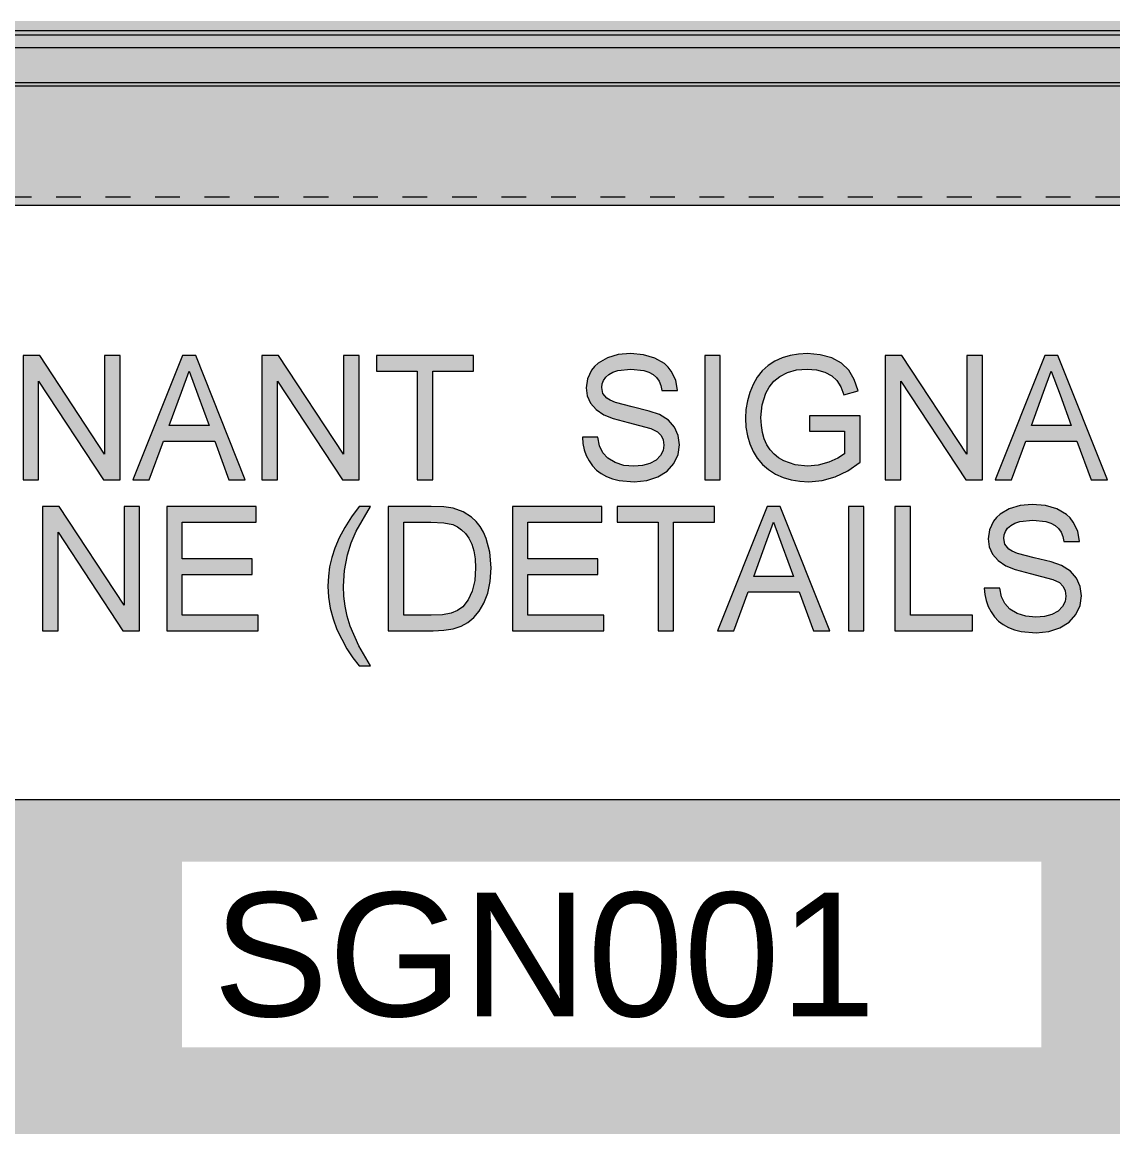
# Model space of a CAD drawing. Header units: metres. Extents: x -2362 to -2010, y -1 to 30.
# Drawn here: x -2111.909 to -2107.5, y 11.483 to 15.946 of the extents above; entities that cross this region are included whole.
import ezdxf

# ---------------------------------------------------------------- set-up
doc = ezdxf.new("R2010")
doc.units = ezdxf.units.M
doc.linetypes.add('AEC_Center', pattern=[0.024, 0.012, -0.004, 0.004, -0.004])
for name, color, linetype, lineweight in [('A-FLOR-LEVL', 51, 'Continuous', 5), ('A-GENM', 13, 'Continuous', 5), ('A-GENM-IDEN', 13, 'Continuous', 5), ('A-ROOF', 132, 'Continuous', 5), ('A-ROOF-OTLN', 132, 'Continuous', 5), ('A-WALL', 113, 'Continuous', 5)]:
    doc.layers.add(name, color=color, linetype=linetype, lineweight=lineweight)
doc.styles.add('Arial', font='arial.ttf', dxfattribs={"height": 0.5})

# ---------------------------------------------------------------- blocks, each defined once
blk = doc.blocks.new('Signage_Tenant Building - Tenant Signage with Back Panel-3230788-SOUTH EAST - PART C')
at = {"layer": 'A-GENM'}
for points in [[(-1662.1404, 14.0966), (-1662.1404, 14.4947), (-1661.878, 14.0966), (-1661.8108, 14.0966), (-1661.8108, 14.5989), (-1661.8736, 14.5989), (-1661.8736, 14.201), (-1662.136, 14.5989), (-1662.2032, 14.5989), (-1662.2032, 14.0966)], [(-1661.1751, 14.0966), (-1661.1751, 14.4947), (-1660.9127, 14.0966), (-1660.8455, 14.0966), (-1660.8455, 14.5989), (-1660.9083, 14.5989), (-1660.9083, 14.201), (-1661.1707, 14.5989), (-1661.2379, 14.5989), (-1661.2379, 14.0966)], [(-1660.5472, 14.0966), (-1660.5472, 14.5361), (-1660.3824, 14.5361), (-1660.3824, 14.5989), (-1660.7748, 14.5989), (-1660.7748, 14.5361), (-1660.61, 14.5361), (-1660.61, 14.0966)], [(-1659.7328, 14.0888), (-1659.6826, 14.0937), (-1659.6378, 14.1083), (-1659.6005, 14.1318), (-1659.573, 14.1631), (-1659.5562, 14.1995), (-1659.5505, 14.2383), (-1659.5554, 14.2761), (-1659.5701, 14.3093), (-1659.5951, 14.3374), (-1659.6309, 14.3601), (-1659.6727, 14.3748), (-1659.809, 14.4094), (-1659.8307, 14.4181), (-1659.8445, 14.4267), (-1659.8595, 14.4461), (-1659.8638, 14.476), (-1659.8627, 14.485), (-1659.8574, 14.4986), (-1659.8486, 14.511), (-1659.8363, 14.5224), (-1659.8201, 14.5318), (-1659.7997, 14.5386), (-1659.7464, 14.544), (-1659.6943, 14.5385), (-1659.6737, 14.5317), (-1659.6567, 14.5221), (-1659.6431, 14.5099), (-1659.6327, 14.4951), (-1659.625, 14.476), (-1659.6212, 14.4576), (-1659.5584, 14.4576), (-1659.5655, 14.4992), (-1659.5833, 14.5362), (-1659.5961, 14.5525), (-1659.6114, 14.5667), (-1659.6495, 14.5888), (-1659.6958, 14.6023), (-1659.7488, 14.6067), (-1659.7977, 14.6025), (-1659.8419, 14.5896), (-1659.8787, 14.5685), (-1659.8933, 14.555), (-1659.9055, 14.5395), (-1659.9218, 14.5052), (-1659.9272, 14.4684), (-1659.9228, 14.4355), (-1659.9096, 14.406), (-1659.8875, 14.3804), (-1659.8562, 14.3593), (-1659.8178, 14.3442), (-1659.6664, 14.3043), (-1659.6396, 14.2913), (-1659.6237, 14.2758), (-1659.6159, 14.2577), (-1659.6133, 14.2367), (-1659.6168, 14.2151), (-1659.6272, 14.1945), (-1659.6448, 14.1766), (-1659.6696, 14.163), (-1659.7002, 14.1544), (-1659.7352, 14.1516), (-1659.7749, 14.1553), (-1659.8105, 14.1667), (-1659.8396, 14.1842), (-1659.8599, 14.2064), (-1659.8729, 14.2344), (-1659.8802, 14.2693), (-1659.9429, 14.2693), (-1659.9407, 14.2432), (-1659.9355, 14.2186), (-1659.9272, 14.1953), (-1659.913, 14.1694), (-1659.9017, 14.1535), (-1659.8852, 14.1363), (-1659.8663, 14.1217), (-1659.8449, 14.1099), (-1659.8209, 14.1006), (-1659.7943, 14.094)], [(-1659.3857, 14.0966), (-1659.3857, 14.5989), (-1659.4485, 14.5989), (-1659.4485, 14.0966)], [(-1659.0279, 14.0888), (-1658.974, 14.0937), (-1658.9214, 14.1086), (-1658.8702, 14.1334), (-1658.8207, 14.1679), (-1658.8207, 14.3556), (-1659.0247, 14.3556), (-1659.0247, 14.2928), (-1658.8834, 14.2928), (-1658.8834, 14.2021), (-1658.9102, 14.1843), (-1658.947, 14.1677), (-1658.9894, 14.1556), (-1659.0329, 14.1516), (-1659.0822, 14.1569), (-1659.1286, 14.173), (-1659.1498, 14.1851), (-1659.1683, 14.2), (-1659.1842, 14.2178), (-1659.1973, 14.2384), (-1659.2076, 14.2618), (-1659.215, 14.2878), (-1659.2194, 14.3165), (-1659.2209, 14.3479), (-1659.216, 14.3991), (-1659.2013, 14.4465), (-1659.184, 14.476), (-1659.169, 14.4948), (-1659.1449, 14.5147), (-1659.1143, 14.5304), (-1659.0772, 14.5406), (-1659.0339, 14.544), (-1658.9969, 14.5408), (-1658.9633, 14.5314), (-1658.9352, 14.5167), (-1658.9144, 14.4979), (-1658.8987, 14.4729), (-1658.8858, 14.4399), (-1658.8279, 14.4562), (-1658.8439, 14.5026), (-1658.8658, 14.5392), (-1658.8955, 14.5676), (-1658.9347, 14.5889), (-1658.9812, 14.6023), (-1659.0329, 14.6067), (-1659.0798, 14.603), (-1659.1034, 14.5991), (-1659.1353, 14.5894), (-1659.1651, 14.576), (-1659.1921, 14.5585), (-1659.2158, 14.537), (-1659.2361, 14.5115), (-1659.2555, 14.476), (-1659.2665, 14.4496), (-1659.276, 14.416), (-1659.2818, 14.3813), (-1659.2837, 14.3453), (-1659.2818, 14.3093), (-1659.276, 14.2751), (-1659.2664, 14.2426), (-1659.253, 14.2118), (-1659.2358, 14.1836), (-1659.2149, 14.159), (-1659.1903, 14.1379), (-1659.162, 14.1203), (-1659.131, 14.1065), (-1659.0798, 14.0935), (-1659.064, 14.0907)], [(-1658.6558, 14.0966), (-1658.6558, 14.4947), (-1658.3934, 14.0966), (-1658.3262, 14.0966), (-1658.3262, 14.5989), (-1658.389, 14.5989), (-1658.389, 14.201), (-1658.6514, 14.5989), (-1658.7186, 14.5989), (-1658.7186, 14.0966)], [(-1662.0619, 13.4867), (-1662.0619, 13.8848), (-1661.7995, 13.4867), (-1661.7323, 13.4867), (-1661.7323, 13.989), (-1661.7951, 13.989), (-1661.7951, 13.5911), (-1662.0575, 13.989), (-1662.1247, 13.989), (-1662.1247, 13.4867)], [(-1661.6224, 13.4867), (-1661.2536, 13.4867), (-1661.2536, 13.5495), (-1661.5597, 13.5495), (-1661.5597, 13.7143), (-1661.2771, 13.7143), (-1661.2771, 13.7771), (-1661.5597, 13.7771), (-1661.5597, 13.9262), (-1661.2614, 13.9262), (-1661.2614, 13.989), (-1661.6224, 13.989), (-1661.6224, 13.6274)], [(-1660.8455, 13.3455), (-1660.7984, 13.3455), (-1660.8465, 13.4259), (-1660.8808, 13.5063), (-1660.8928, 13.5465), (-1660.9014, 13.5868), (-1660.9065, 13.627), (-1660.9083, 13.6673), (-1660.9043, 13.7304), (-1660.8924, 13.7932), (-1660.8772, 13.8424), (-1660.8571, 13.8896), (-1660.7984, 13.989), (-1660.8455, 13.989), (-1660.8765, 13.947), (-1660.9033, 13.9048), (-1660.9257, 13.8626), (-1660.9438, 13.8203), (-1660.9557, 13.7834), (-1660.9642, 13.7456), (-1660.9693, 13.7071), (-1660.971, 13.6676), (-1660.9688, 13.6228), (-1660.9619, 13.5787), (-1660.9506, 13.5353), (-1660.9346, 13.4928), (-1660.8941, 13.4137), (-1660.8708, 13.3783)], [(-1660.2255, 13.4867), (-1659.8566, 13.4867), (-1659.8566, 13.5495), (-1660.1627, 13.5495), (-1660.1627, 13.7143), (-1659.8802, 13.7143), (-1659.8802, 13.7771), (-1660.1627, 13.7771), (-1660.1627, 13.9262), (-1659.8645, 13.9262), (-1659.8645, 13.989), (-1660.2255, 13.989), (-1660.2255, 13.6274)], [(-1659.6369, 13.4867), (-1659.5741, 13.4867), (-1659.5741, 13.9262), (-1659.4093, 13.9262), (-1659.4093, 13.989), (-1659.8017, 13.989), (-1659.8017, 13.9262), (-1659.6369, 13.9262)], [(-1658.8677, 13.4867), (-1658.805, 13.4867), (-1658.805, 13.989), (-1658.8677, 13.989)], [(-1658.6794, 13.4867), (-1658.3655, 13.4867), (-1658.3655, 13.5495), (-1658.6166, 13.5495), (-1658.6166, 13.989), (-1658.6794, 13.989)], [(-1658.1082, 13.4789), (-1658.0581, 13.4838), (-1658.0132, 13.4985), (-1657.9759, 13.5219), (-1657.9485, 13.5533), (-1657.9316, 13.5897), (-1657.926, 13.6284), (-1657.9309, 13.6662), (-1657.9455, 13.6994), (-1657.9705, 13.7275), (-1658.0063, 13.7503), (-1658.0482, 13.765), (-1658.1845, 13.7995), (-1658.2061, 13.8082), (-1658.2199, 13.8169), (-1658.2356, 13.8395), (-1658.2399, 13.8604), (-1658.2381, 13.8751), (-1658.2328, 13.8887), (-1658.224, 13.9012), (-1658.2117, 13.9125), (-1658.1955, 13.9219), (-1658.1751, 13.9287), (-1658.1218, 13.9341), (-1658.0697, 13.9286), (-1658.0491, 13.9218), (-1658.0322, 13.9123), (-1658.0186, 13.9), (-1658.0081, 13.8852), (-1658.0008, 13.8678), (-1657.9966, 13.8478), (-1657.9338, 13.8478), (-1657.9409, 13.8894), (-1657.9587, 13.9264), (-1657.9715, 13.9427), (-1657.9868, 13.9569), (-1658.0249, 13.979), (-1658.0713, 13.9924), (-1658.1243, 13.9969), (-1658.1731, 13.9926), (-1658.2173, 13.9798), (-1658.2541, 13.9587), (-1658.2688, 13.9451), (-1658.2809, 13.9296), (-1658.2972, 13.8953), (-1658.3027, 13.8585), (-1658.2983, 13.8257), (-1658.2851, 13.7961), (-1658.2629, 13.7705), (-1658.2317, 13.7494), (-1658.1933, 13.7343), (-1658.0418, 13.6945), (-1658.0151, 13.6815), (-1657.9992, 13.666), (-1657.9914, 13.6478), (-1657.9887, 13.6268), (-1657.9922, 13.6052), (-1658.0027, 13.5847), (-1658.0202, 13.5668), (-1658.045, 13.5531), (-1658.0757, 13.5445), (-1658.1106, 13.5417), (-1658.1504, 13.5455), (-1658.1859, 13.5568), (-1658.215, 13.5743), (-1658.2354, 13.5966), (-1658.2484, 13.6246), (-1658.2556, 13.6594), (-1658.3184, 13.6594), (-1658.3162, 13.6334), (-1658.3109, 13.6087), (-1658.3026, 13.5854), (-1658.2913, 13.5635), (-1658.2772, 13.5436), (-1658.2607, 13.5264), (-1658.2417, 13.5119), (-1658.2203, 13.5), (-1658.1964, 13.4908), (-1658.1697, 13.4842)]]:
    blk.add_hatch(color=256, dxfattribs=at).paths.add_polyline_path(points)
h = blk.add_hatch(color=256, dxfattribs=at)
h.paths.add_polyline_path([(-1661.6931, 14.0966), (-1661.6357, 14.2536), (-1661.4287, 14.2536), (-1661.3713, 14.0966), (-1661.305, 14.0966), (-1661.5053, 14.5989), (-1661.5588, 14.5989), (-1661.7593, 14.0966)])
h.paths.add_polyline_path([(-1661.5794, 14.3164), (-1661.6126, 14.3164), (-1661.5322, 14.5361), (-1661.4516, 14.3164)])
h = blk.add_hatch(color=256, dxfattribs=at)
h.paths.add_polyline_path([(-1658.2747, 14.0966), (-1658.2085, 14.0966), (-1658.1511, 14.2536), (-1657.9441, 14.2536), (-1657.8867, 14.0966), (-1657.8204, 14.0966), (-1658.0208, 14.5989), (-1658.0742, 14.5989), (-1658.2467, 14.1669)])
h.paths.add_polyline_path([(-1658.1281, 14.3164), (-1658.0476, 14.5361), (-1657.967, 14.3164)])
h = blk.add_hatch(color=256, dxfattribs=at)
h.paths.add_polyline_path([(-1660.5461, 13.4867), (-1660.5031, 13.4889), (-1660.4654, 13.4953), (-1660.4328, 13.5059), (-1660.4054, 13.5205), (-1660.3815, 13.5402), (-1660.3595, 13.5661), (-1660.3404, 13.5988), (-1660.3252, 13.6392), (-1660.3151, 13.6867), (-1660.3118, 13.7406), (-1660.3167, 13.804), (-1660.3315, 13.86), (-1660.3427, 13.885), (-1660.3563, 13.9076), (-1660.3724, 13.9279), (-1660.391, 13.9459), (-1660.4248, 13.9678), (-1660.4648, 13.9818), (-1660.5027, 13.9872), (-1660.5545, 13.989), (-1660.7278, 13.989), (-1660.7278, 13.4867)])
h.paths.add_polyline_path([(-1660.5539, 13.5495), (-1660.665, 13.5495), (-1660.665, 13.9262), (-1660.5556, 13.9262), (-1660.5027, 13.9237), (-1660.4666, 13.9162), (-1660.4481, 13.9074), (-1660.4311, 13.8952), (-1660.4155, 13.8796), (-1660.4014, 13.8605), (-1660.3897, 13.8375), (-1660.3813, 13.81), (-1660.3763, 13.778), (-1660.3746, 13.7416), (-1660.378, 13.6899), (-1660.3883, 13.6466), (-1660.4046, 13.6114), (-1660.4265, 13.5842), (-1660.4468, 13.5695), (-1660.4731, 13.5586), (-1660.5079, 13.5518)])
h = blk.add_hatch(color=256, dxfattribs=at)
h.paths.add_polyline_path([(-1659.3308, 13.4867), (-1659.2734, 13.6437), (-1659.0664, 13.6437), (-1659.009, 13.4867), (-1658.9427, 13.4867), (-1659.143, 13.989), (-1659.1965, 13.989), (-1659.397, 13.4867)])
h.paths.add_polyline_path([(-1659.0893, 13.7065), (-1659.2503, 13.7065), (-1659.1699, 13.9262), (-1659.1347, 13.83)])
for p, q in [((-1655.6055, 15.2055), (-1664.6055, 15.2055)), ((-1662.136, 14.5989), (-1662.2032, 14.5989)), ((-1662.2032, 14.5989), (-1662.2032, 14.0966)), ((-1661.8736, 14.201), (-1662.136, 14.5989)), ((-1661.8108, 14.5989), (-1661.8736, 14.5989)), ((-1661.8736, 14.5989), (-1661.8736, 14.201)), ((-1661.8108, 14.0966), (-1661.8108, 14.5989)), ((-1661.5588, 14.5989), (-1661.7593, 14.0966)), ((-1661.5053, 14.5989), (-1661.5588, 14.5989)), ((-1661.305, 14.0966), (-1661.5053, 14.5989)), ((-1661.1707, 14.5989), (-1661.2379, 14.5989)), ((-1661.2379, 14.5989), (-1661.2379, 14.0966)), ((-1660.9083, 14.201), (-1661.1707, 14.5989)), ((-1660.8455, 14.5989), (-1660.9083, 14.5989)), ((-1660.9083, 14.5989), (-1660.9083, 14.201)), ((-1660.8455, 14.0966), (-1660.8455, 14.5989)), ((-1660.3824, 14.5989), (-1660.7748, 14.5989)), ((-1660.7748, 14.5989), (-1660.7748, 14.5361)), ((-1660.3824, 14.5361), (-1660.3824, 14.5989)), ((-1659.7977, 14.6025), (-1659.8419, 14.5896)), ((-1659.7488, 14.6067), (-1659.7977, 14.6025)), ((-1659.6958, 14.6023), (-1659.7488, 14.6067)), ((-1659.6495, 14.5888), (-1659.6958, 14.6023)), ((-1659.3857, 14.5989), (-1659.4485, 14.5989)), ((-1659.4485, 14.5989), (-1659.4485, 14.0966)), ((-1659.3857, 14.0966), (-1659.3857, 14.5989)), ((-1659.1034, 14.5991), (-1659.1353, 14.5894)), ((-1659.0692, 14.6048), (-1659.1034, 14.5991)), ((-1659.0329, 14.6067), (-1659.0692, 14.6048)), ((-1658.9812, 14.6023), (-1659.0329, 14.6067)), ((-1658.9347, 14.5889), (-1658.9812, 14.6023)), ((-1658.6514, 14.5989), (-1658.7186, 14.5989)), ((-1658.7186, 14.5989), (-1658.7186, 14.0966)), ((-1658.389, 14.201), (-1658.6514, 14.5989)), ((-1658.3262, 14.5989), (-1658.389, 14.5989)), ((-1658.389, 14.5989), (-1658.389, 14.201)), ((-1658.3262, 14.0966), (-1658.3262, 14.5989)), ((-1658.0742, 14.5989), (-1658.2747, 14.0966)), ((-1658.0208, 14.5989), (-1658.0742, 14.5989)), ((-1657.8204, 14.0966), (-1658.0208, 14.5989)), ((-1659.8933, 14.555), (-1659.9055, 14.5395)), ((-1659.8787, 14.5685), (-1659.8933, 14.555)), ((-1659.8419, 14.5896), (-1659.8787, 14.5685)), ((-1659.6114, 14.5667), (-1659.6495, 14.5888)), ((-1659.5961, 14.5525), (-1659.6114, 14.5667)), ((-1659.5833, 14.5362), (-1659.5961, 14.5525)), ((-1659.1921, 14.5585), (-1659.2158, 14.537)), ((-1659.1651, 14.576), (-1659.1921, 14.5585)), ((-1659.1353, 14.5894), (-1659.1651, 14.576)), ((-1658.8955, 14.5676), (-1658.9347, 14.5889)), ((-1658.8658, 14.5392), (-1658.8955, 14.5676)), ((-1661.5635, 14.4506), (-1661.5322, 14.5361)), ((-1661.5322, 14.5361), (-1661.497, 14.4399)), ((-1660.7748, 14.5361), (-1660.61, 14.5361)), ((-1660.61, 14.5361), (-1660.61, 14.0966)), ((-1660.5472, 14.0966), (-1660.5472, 14.5361)), ((-1660.5472, 14.5361), (-1660.3824, 14.5361)), ((-1659.9218, 14.5052), (-1659.9272, 14.4684)), ((-1659.9055, 14.5395), (-1659.9218, 14.5052)), ((-1659.8574, 14.4986), (-1659.8486, 14.511)), ((-1659.8486, 14.511), (-1659.8363, 14.5224)), ((-1659.8363, 14.5224), (-1659.8201, 14.5318)), ((-1659.8201, 14.5318), (-1659.7997, 14.5386)), ((-1659.7997, 14.5386), (-1659.7464, 14.544)), ((-1659.7464, 14.544), (-1659.6943, 14.5385)), ((-1659.6943, 14.5385), (-1659.6737, 14.5317)), ((-1659.6737, 14.5317), (-1659.6567, 14.5221)), ((-1659.6567, 14.5221), (-1659.6431, 14.5099)), ((-1659.6431, 14.5099), (-1659.6327, 14.4951)), ((-1659.5655, 14.4992), (-1659.5833, 14.5362)), ((-1659.2361, 14.5115), (-1659.2531, 14.4819)), ((-1659.2158, 14.537), (-1659.2361, 14.5115)), ((-1659.169, 14.4948), (-1659.1449, 14.5147)), ((-1659.1449, 14.5147), (-1659.1143, 14.5304)), ((-1659.1143, 14.5304), (-1659.0772, 14.5406)), ((-1659.0772, 14.5406), (-1659.0339, 14.544)), ((-1659.0339, 14.544), (-1658.9969, 14.5408)), ((-1658.9969, 14.5408), (-1658.9633, 14.5314)), ((-1658.9633, 14.5314), (-1658.9352, 14.5167)), ((-1658.9352, 14.5167), (-1658.9144, 14.4979)), ((-1658.8439, 14.5026), (-1658.8658, 14.5392)), ((-1658.0789, 14.4506), (-1658.0476, 14.5361)), ((-1658.0476, 14.5361), (-1658.0124, 14.4399)), ((-1662.1404, 14.0966), (-1662.1404, 14.4947)), ((-1662.1404, 14.4947), (-1661.878, 14.0966)), ((-1661.1751, 14.0966), (-1661.1751, 14.4947)), ((-1661.1751, 14.4947), (-1660.9127, 14.0966)), ((-1659.9272, 14.4684), (-1659.9228, 14.4355)), ((-1659.8645, 14.4703), (-1659.8627, 14.485)), ((-1659.8595, 14.4461), (-1659.8645, 14.4703)), ((-1659.8627, 14.485), (-1659.8574, 14.4986)), ((-1659.6327, 14.4951), (-1659.6254, 14.4777)), ((-1659.6254, 14.4777), (-1659.6212, 14.4576)), ((-1659.5584, 14.4576), (-1659.5655, 14.4992)), ((-1659.2531, 14.4819), (-1659.2665, 14.4496)), ((-1659.2013, 14.4465), (-1659.1874, 14.4717)), ((-1659.1874, 14.4717), (-1659.169, 14.4948)), ((-1658.9144, 14.4979), (-1658.8987, 14.4729)), ((-1658.8987, 14.4729), (-1658.8858, 14.4399)), ((-1658.8279, 14.4562), (-1658.8439, 14.5026)), ((-1658.6558, 14.0966), (-1658.6558, 14.4947)), ((-1658.6558, 14.4947), (-1658.3934, 14.0966)), ((-1661.6126, 14.3164), (-1661.5635, 14.4506)), ((-1661.497, 14.4399), (-1661.4516, 14.3164)), ((-1659.9228, 14.4355), (-1659.9096, 14.406)), ((-1659.8445, 14.4267), (-1659.8595, 14.4461)), ((-1659.8307, 14.4181), (-1659.8445, 14.4267)), ((-1659.809, 14.4094), (-1659.8307, 14.4181)), ((-1659.6212, 14.4576), (-1659.5584, 14.4576)), ((-1659.276, 14.416), (-1659.2818, 14.3813)), ((-1659.2665, 14.4496), (-1659.276, 14.416)), ((-1659.216, 14.3991), (-1659.2013, 14.4465)), ((-1658.8858, 14.4399), (-1658.8279, 14.4562)), ((-1658.1281, 14.3164), (-1658.0789, 14.4506)), ((-1658.0124, 14.4399), (-1657.967, 14.3164)), ((-1659.9096, 14.406), (-1659.8875, 14.3804)), ((-1659.8875, 14.3804), (-1659.8562, 14.3593)), ((-1659.742, 14.3917), (-1659.809, 14.4094)), ((-1659.6727, 14.3748), (-1659.742, 14.3917)), ((-1659.6309, 14.3601), (-1659.6727, 14.3748)), ((-1659.2818, 14.3813), (-1659.2837, 14.3453)), ((-1659.2209, 14.3479), (-1659.216, 14.3991)), ((-1659.8562, 14.3593), (-1659.8178, 14.3442)), ((-1659.8178, 14.3442), (-1659.7578, 14.3283)), ((-1659.7578, 14.3283), (-1659.6664, 14.3043)), ((-1659.5951, 14.3374), (-1659.6309, 14.3601)), ((-1659.5701, 14.3093), (-1659.5951, 14.3374)), ((-1659.2837, 14.3453), (-1659.2818, 14.3093)), ((-1659.2194, 14.3165), (-1659.2209, 14.3479)), ((-1658.8207, 14.3556), (-1659.0247, 14.3556)), ((-1659.0247, 14.3556), (-1659.0247, 14.2928)), ((-1658.8207, 14.1679), (-1658.8207, 14.3556)), ((-1661.4516, 14.3164), (-1661.6126, 14.3164)), ((-1659.6664, 14.3043), (-1659.6396, 14.2913)), ((-1659.6396, 14.2913), (-1659.6237, 14.2758)), ((-1659.5554, 14.2761), (-1659.5701, 14.3093)), ((-1659.2818, 14.3093), (-1659.276, 14.2751)), ((-1659.215, 14.2878), (-1659.2194, 14.3165)), ((-1659.2076, 14.2618), (-1659.215, 14.2878)), ((-1659.0247, 14.2928), (-1658.8834, 14.2928)), ((-1658.8834, 14.2928), (-1658.8834, 14.2021)), ((-1657.967, 14.3164), (-1658.1281, 14.3164)), ((-1661.6931, 14.0966), (-1661.6357, 14.2536)), ((-1661.6357, 14.2536), (-1661.4287, 14.2536)), ((-1661.4287, 14.2536), (-1661.3713, 14.0966)), ((-1659.9429, 14.2693), (-1659.9407, 14.2432)), ((-1659.8802, 14.2693), (-1659.9429, 14.2693)), ((-1659.9407, 14.2432), (-1659.9355, 14.2186)), ((-1659.8729, 14.2344), (-1659.8802, 14.2693)), ((-1659.6237, 14.2758), (-1659.6159, 14.2577)), ((-1659.6133, 14.2367), (-1659.6168, 14.2151)), ((-1659.6159, 14.2577), (-1659.6133, 14.2367)), ((-1659.5562, 14.1995), (-1659.5505, 14.2383)), ((-1659.5505, 14.2383), (-1659.5554, 14.2761)), ((-1659.276, 14.2751), (-1659.2664, 14.2426)), ((-1659.2664, 14.2426), (-1659.253, 14.2118)), ((-1659.1973, 14.2384), (-1659.2076, 14.2618)), ((-1659.1842, 14.2178), (-1659.1973, 14.2384)), ((-1658.2085, 14.0966), (-1658.1511, 14.2536)), ((-1658.1511, 14.2536), (-1657.9441, 14.2536)), ((-1657.9441, 14.2536), (-1657.8867, 14.0966)), ((-1659.9355, 14.2186), (-1659.9272, 14.1953)), ((-1659.9272, 14.1953), (-1659.9158, 14.1734)), ((-1659.8599, 14.2064), (-1659.8729, 14.2344)), ((-1659.8396, 14.1842), (-1659.8599, 14.2064)), ((-1659.6272, 14.1945), (-1659.6448, 14.1766)), ((-1659.6168, 14.2151), (-1659.6272, 14.1945)), ((-1659.573, 14.1631), (-1659.5562, 14.1995)), ((-1659.253, 14.2118), (-1659.2358, 14.1836)), ((-1659.1683, 14.2), (-1659.1842, 14.2178)), ((-1659.1498, 14.1851), (-1659.1683, 14.2)), ((-1658.8834, 14.2021), (-1658.9102, 14.1843)), ((-1659.9158, 14.1734), (-1659.9017, 14.1535)), ((-1659.9017, 14.1535), (-1659.8852, 14.1363)), ((-1659.8105, 14.1667), (-1659.8396, 14.1842)), ((-1659.7749, 14.1553), (-1659.8105, 14.1667)), ((-1659.7352, 14.1516), (-1659.7749, 14.1553)), ((-1659.7002, 14.1544), (-1659.7352, 14.1516)), ((-1659.6696, 14.163), (-1659.7002, 14.1544)), ((-1659.6448, 14.1766), (-1659.6696, 14.163)), ((-1659.6005, 14.1318), (-1659.573, 14.1631)), ((-1659.2358, 14.1836), (-1659.2149, 14.159)), ((-1659.2149, 14.159), (-1659.1903, 14.1379)), ((-1659.1286, 14.173), (-1659.1498, 14.1851)), ((-1659.0822, 14.1569), (-1659.1286, 14.173)), ((-1659.0329, 14.1516), (-1659.0822, 14.1569)), ((-1658.9894, 14.1556), (-1659.0329, 14.1516)), ((-1658.947, 14.1677), (-1658.9894, 14.1556)), ((-1658.9102, 14.1843), (-1658.947, 14.1677)), ((-1658.8702, 14.1334), (-1658.8207, 14.1679)), ((-1659.8852, 14.1363), (-1659.8663, 14.1217)), ((-1659.8663, 14.1217), (-1659.8449, 14.1099)), ((-1659.8449, 14.1099), (-1659.8209, 14.1006)), ((-1659.6826, 14.0937), (-1659.6378, 14.1083)), ((-1659.6378, 14.1083), (-1659.6005, 14.1318)), ((-1659.1903, 14.1379), (-1659.162, 14.1203)), ((-1659.162, 14.1203), (-1659.131, 14.1065)), ((-1659.131, 14.1065), (-1659.0983, 14.0967)), ((-1658.974, 14.0937), (-1658.9214, 14.1086)), ((-1658.9214, 14.1086), (-1658.8702, 14.1334)), ((-1662.2032, 14.0966), (-1662.1404, 14.0966)), ((-1661.878, 14.0966), (-1661.8108, 14.0966)), ((-1661.7593, 14.0966), (-1661.6931, 14.0966)), ((-1661.3713, 14.0966), (-1661.305, 14.0966)), ((-1661.2379, 14.0966), (-1661.1751, 14.0966)), ((-1660.9127, 14.0966), (-1660.8455, 14.0966)), ((-1660.61, 14.0966), (-1660.5472, 14.0966)), ((-1659.8209, 14.1006), (-1659.7943, 14.094)), ((-1659.7943, 14.094), (-1659.7328, 14.0888)), ((-1659.7328, 14.0888), (-1659.6826, 14.0937)), ((-1659.4485, 14.0966), (-1659.3857, 14.0966)), ((-1659.0983, 14.0967), (-1659.064, 14.0907)), ((-1659.064, 14.0907), (-1659.0279, 14.0888)), ((-1659.0279, 14.0888), (-1658.974, 14.0937)), ((-1658.7186, 14.0966), (-1658.6558, 14.0966)), ((-1658.3934, 14.0966), (-1658.3262, 14.0966)), ((-1658.2747, 14.0966), (-1658.2085, 14.0966)), ((-1657.8867, 14.0966), (-1657.8204, 14.0966)), ((-1662.0575, 13.989), (-1662.1247, 13.989)), ((-1662.1247, 13.989), (-1662.1247, 13.4867)), ((-1661.7951, 13.5911), (-1662.0575, 13.989)), ((-1661.7323, 13.989), (-1661.7951, 13.989)), ((-1661.7951, 13.989), (-1661.7951, 13.5911)), ((-1661.7323, 13.4867), (-1661.7323, 13.989)), ((-1661.2614, 13.989), (-1661.6224, 13.989)), ((-1661.6224, 13.989), (-1661.6224, 13.4867)), ((-1661.2614, 13.9262), (-1661.2614, 13.989)), ((-1660.8455, 13.989), (-1660.8765, 13.947)), ((-1660.8571, 13.8896), (-1660.7984, 13.989)), ((-1660.7984, 13.989), (-1660.8455, 13.989)), ((-1660.5545, 13.989), (-1660.7278, 13.989)), ((-1660.7278, 13.989), (-1660.7278, 13.4867)), ((-1660.5027, 13.9872), (-1660.5545, 13.989)), ((-1660.4648, 13.9818), (-1660.5027, 13.9872)), ((-1660.4248, 13.9678), (-1660.4648, 13.9818)), ((-1659.8645, 13.989), (-1660.2255, 13.989)), ((-1660.2255, 13.989), (-1660.2255, 13.4867)), ((-1659.8645, 13.9262), (-1659.8645, 13.989)), ((-1659.4093, 13.989), (-1659.8017, 13.989)), ((-1659.8017, 13.989), (-1659.8017, 13.9262)), ((-1659.4093, 13.9262), (-1659.4093, 13.989)), ((-1659.1965, 13.989), (-1659.397, 13.4867)), ((-1659.143, 13.989), (-1659.1965, 13.989)), ((-1658.9427, 13.4867), (-1659.143, 13.989)), ((-1658.805, 13.989), (-1658.8677, 13.989)), ((-1658.8677, 13.989), (-1658.8677, 13.4867)), ((-1658.805, 13.4867), (-1658.805, 13.989)), ((-1658.6166, 13.989), (-1658.6794, 13.989)), ((-1658.6794, 13.989), (-1658.6794, 13.4867)), ((-1658.6166, 13.5495), (-1658.6166, 13.989)), ((-1658.2173, 13.9798), (-1658.2541, 13.9587)), ((-1658.1731, 13.9926), (-1658.2173, 13.9798)), ((-1658.1243, 13.9969), (-1658.1731, 13.9926)), ((-1658.0713, 13.9924), (-1658.1243, 13.9969)), ((-1658.0249, 13.979), (-1658.0713, 13.9924)), ((-1657.9868, 13.9569), (-1658.0249, 13.979)), ((-1661.5597, 13.7771), (-1661.5597, 13.9262)), ((-1661.5597, 13.9262), (-1661.2614, 13.9262)), ((-1660.8765, 13.947), (-1660.9033, 13.9048)), ((-1660.665, 13.5495), (-1660.665, 13.9262)), ((-1660.665, 13.9262), (-1660.5556, 13.9262)), ((-1660.5556, 13.9262), (-1660.5027, 13.9237)), ((-1660.391, 13.9459), (-1660.4248, 13.9678)), ((-1660.3724, 13.9279), (-1660.391, 13.9459)), ((-1660.3563, 13.9076), (-1660.3724, 13.9279)), ((-1660.1627, 13.7771), (-1660.1627, 13.9262)), ((-1660.1627, 13.9262), (-1659.8645, 13.9262)), ((-1659.8017, 13.9262), (-1659.6369, 13.9262)), ((-1659.6369, 13.9262), (-1659.6369, 13.4867)), ((-1659.5741, 13.4867), (-1659.5741, 13.9262)), ((-1659.5741, 13.9262), (-1659.4093, 13.9262)), ((-1659.2012, 13.8408), (-1659.1699, 13.9262)), ((-1659.1699, 13.9262), (-1659.1347, 13.83)), ((-1658.2809, 13.9296), (-1658.2972, 13.8953)), ((-1658.2688, 13.9451), (-1658.2809, 13.9296)), ((-1658.2541, 13.9587), (-1658.2688, 13.9451)), ((-1658.1955, 13.9219), (-1658.1751, 13.9287)), ((-1658.1751, 13.9287), (-1658.1218, 13.9341)), ((-1658.1218, 13.9341), (-1658.0697, 13.9286)), ((-1658.0697, 13.9286), (-1658.0491, 13.9218)), ((-1657.9715, 13.9427), (-1657.9868, 13.9569)), ((-1657.9587, 13.9264), (-1657.9715, 13.9427)), ((-1657.9409, 13.8894), (-1657.9587, 13.9264)), ((-1662.0619, 13.4867), (-1662.0619, 13.8848)), ((-1662.0619, 13.8848), (-1661.7995, 13.4867)), ((-1660.9033, 13.9048), (-1660.9257, 13.8626)), ((-1660.8772, 13.8424), (-1660.8571, 13.8896)), ((-1660.5027, 13.9237), (-1660.4666, 13.9162)), ((-1660.4666, 13.9162), (-1660.4481, 13.9074)), ((-1660.4481, 13.9074), (-1660.4311, 13.8952)), ((-1660.4311, 13.8952), (-1660.4155, 13.8796)), ((-1660.3427, 13.885), (-1660.3563, 13.9076)), ((-1660.3315, 13.86), (-1660.3427, 13.885)), ((-1658.2972, 13.8953), (-1658.3027, 13.8585)), ((-1658.2381, 13.8751), (-1658.2328, 13.8887)), ((-1658.2328, 13.8887), (-1658.224, 13.9012)), ((-1658.224, 13.9012), (-1658.2117, 13.9125)), ((-1658.2117, 13.9125), (-1658.1955, 13.9219)), ((-1658.0491, 13.9218), (-1658.0322, 13.9123)), ((-1658.0322, 13.9123), (-1658.0186, 13.9)), ((-1658.0186, 13.9), (-1658.0081, 13.8852)), ((-1658.0081, 13.8852), (-1658.0008, 13.8678)), ((-1657.9338, 13.8478), (-1657.9409, 13.8894)), ((-1660.9257, 13.8626), (-1660.9438, 13.8203)), ((-1660.8924, 13.7932), (-1660.8772, 13.8424)), ((-1660.4155, 13.8796), (-1660.4014, 13.8605)), ((-1660.4014, 13.8605), (-1660.3897, 13.8375)), ((-1660.3897, 13.8375), (-1660.3813, 13.81)), ((-1660.3167, 13.804), (-1660.3315, 13.86)), ((-1659.2503, 13.7065), (-1659.2012, 13.8408)), ((-1658.3027, 13.8585), (-1658.2983, 13.8257)), ((-1658.2399, 13.8604), (-1658.2381, 13.8751)), ((-1658.2349, 13.8363), (-1658.2399, 13.8604)), ((-1658.2199, 13.8169), (-1658.2349, 13.8363)), ((-1658.0008, 13.8678), (-1657.9966, 13.8478)), ((-1657.9966, 13.8478), (-1657.9338, 13.8478)), ((-1660.9438, 13.8203), (-1660.9557, 13.7834)), ((-1660.9043, 13.7304), (-1660.8924, 13.7932)), ((-1660.3813, 13.81), (-1660.3763, 13.778)), ((-1660.3118, 13.7406), (-1660.3167, 13.804)), ((-1659.1347, 13.83), (-1659.0893, 13.7065)), ((-1658.2983, 13.8257), (-1658.2851, 13.7961)), ((-1658.2851, 13.7961), (-1658.2629, 13.7705)), ((-1658.2061, 13.8082), (-1658.2199, 13.8169)), ((-1658.1845, 13.7995), (-1658.2061, 13.8082)), ((-1658.1174, 13.7818), (-1658.1845, 13.7995)), ((-1661.2771, 13.7771), (-1661.5597, 13.7771)), ((-1661.2771, 13.7143), (-1661.2771, 13.7771)), ((-1660.9557, 13.7834), (-1660.9642, 13.7456)), ((-1660.3763, 13.778), (-1660.3746, 13.7416)), ((-1659.8802, 13.7771), (-1660.1627, 13.7771)), ((-1659.8802, 13.7143), (-1659.8802, 13.7771)), ((-1658.2629, 13.7705), (-1658.2317, 13.7494)), ((-1658.2317, 13.7494), (-1658.1933, 13.7343)), ((-1658.0482, 13.765), (-1658.1174, 13.7818)), ((-1658.0063, 13.7503), (-1658.0482, 13.765)), ((-1657.9705, 13.7275), (-1658.0063, 13.7503)), ((-1661.5597, 13.5495), (-1661.5597, 13.7143)), ((-1661.5597, 13.7143), (-1661.2771, 13.7143)), ((-1660.9693, 13.7071), (-1660.971, 13.6676)), ((-1660.9642, 13.7456), (-1660.9693, 13.7071)), ((-1660.9083, 13.6673), (-1660.9043, 13.7304)), ((-1660.3746, 13.7416), (-1660.378, 13.6899)), ((-1660.3151, 13.6867), (-1660.3118, 13.7406)), ((-1660.1627, 13.5495), (-1660.1627, 13.7143)), ((-1660.1627, 13.7143), (-1659.8802, 13.7143)), ((-1659.0893, 13.7065), (-1659.2503, 13.7065)), ((-1658.1933, 13.7343), (-1658.1333, 13.7184)), ((-1658.1333, 13.7184), (-1658.0418, 13.6945)), ((-1657.9455, 13.6994), (-1657.9705, 13.7275)), ((-1660.971, 13.6676), (-1660.9688, 13.6228)), ((-1660.9065, 13.627), (-1660.9083, 13.6673)), ((-1660.378, 13.6899), (-1660.3883, 13.6466)), ((-1660.3252, 13.6392), (-1660.3151, 13.6867)), ((-1658.3184, 13.6594), (-1658.3162, 13.6334)), ((-1658.2556, 13.6594), (-1658.3184, 13.6594)), ((-1658.2484, 13.6246), (-1658.2556, 13.6594)), ((-1658.0418, 13.6945), (-1658.0151, 13.6815)), ((-1658.0151, 13.6815), (-1657.9992, 13.666)), ((-1657.9992, 13.666), (-1657.9914, 13.6478)), ((-1657.9309, 13.6662), (-1657.9455, 13.6994)), ((-1657.926, 13.6284), (-1657.9309, 13.6662)), ((-1660.9688, 13.6228), (-1660.9619, 13.5787)), ((-1660.9014, 13.5868), (-1660.9065, 13.627)), ((-1660.3883, 13.6466), (-1660.4046, 13.6114)), ((-1660.3404, 13.5988), (-1660.3252, 13.6392)), ((-1659.3308, 13.4867), (-1659.2734, 13.6437)), ((-1659.2734, 13.6437), (-1659.0664, 13.6437)), ((-1659.0664, 13.6437), (-1659.009, 13.4867)), ((-1658.3162, 13.6334), (-1658.3109, 13.6087)), ((-1658.2354, 13.5966), (-1658.2484, 13.6246)), ((-1657.9887, 13.6268), (-1657.9922, 13.6052)), ((-1657.9914, 13.6478), (-1657.9887, 13.6268)), ((-1657.9316, 13.5897), (-1657.926, 13.6284)), ((-1660.9619, 13.5787), (-1660.9506, 13.5353)), ((-1660.8928, 13.5465), (-1660.9014, 13.5868)), ((-1660.4468, 13.5695), (-1660.4731, 13.5586)), ((-1660.4265, 13.5842), (-1660.4468, 13.5695)), ((-1660.4046, 13.6114), (-1660.4265, 13.5842)), ((-1660.3595, 13.5661), (-1660.3404, 13.5988)), ((-1658.3109, 13.6087), (-1658.3026, 13.5854)), ((-1658.3026, 13.5854), (-1658.2913, 13.5635)), ((-1658.215, 13.5743), (-1658.2354, 13.5966)), ((-1658.1859, 13.5568), (-1658.215, 13.5743)), ((-1658.0027, 13.5847), (-1658.0202, 13.5668)), ((-1657.9922, 13.6052), (-1658.0027, 13.5847)), ((-1657.9485, 13.5533), (-1657.9316, 13.5897)), ((-1661.2536, 13.5495), (-1661.5597, 13.5495)), ((-1661.2536, 13.4867), (-1661.2536, 13.5495)), ((-1660.9506, 13.5353), (-1660.9346, 13.4928)), ((-1660.8808, 13.5063), (-1660.8928, 13.5465)), ((-1660.5539, 13.5495), (-1660.665, 13.5495)), ((-1660.5079, 13.5518), (-1660.5539, 13.5495)), ((-1660.4731, 13.5586), (-1660.5079, 13.5518)), ((-1660.4054, 13.5205), (-1660.3815, 13.5402)), ((-1660.3815, 13.5402), (-1660.3595, 13.5661)), ((-1659.8566, 13.5495), (-1660.1627, 13.5495)), ((-1659.8566, 13.4867), (-1659.8566, 13.5495)), ((-1658.3655, 13.5495), (-1658.6166, 13.5495)), ((-1658.3655, 13.4867), (-1658.3655, 13.5495)), ((-1658.2913, 13.5635), (-1658.2772, 13.5436)), ((-1658.2772, 13.5436), (-1658.2607, 13.5264)), ((-1658.2607, 13.5264), (-1658.2417, 13.5119)), ((-1658.1504, 13.5455), (-1658.1859, 13.5568)), ((-1658.1106, 13.5417), (-1658.1504, 13.5455)), ((-1658.0757, 13.5445), (-1658.1106, 13.5417)), ((-1658.045, 13.5531), (-1658.0757, 13.5445)), ((-1658.0202, 13.5668), (-1658.045, 13.5531)), ((-1657.9759, 13.5219), (-1657.9485, 13.5533)), ((-1662.1247, 13.4867), (-1662.0619, 13.4867)), ((-1661.7995, 13.4867), (-1661.7323, 13.4867)), ((-1661.6224, 13.4867), (-1661.2536, 13.4867)), ((-1660.9346, 13.4928), (-1660.8941, 13.4137)), ((-1660.8465, 13.4259), (-1660.8808, 13.5063)), ((-1660.7278, 13.4867), (-1660.5461, 13.4867)), ((-1660.5461, 13.4867), (-1660.5031, 13.4889)), ((-1660.5031, 13.4889), (-1660.4654, 13.4953)), ((-1660.4654, 13.4953), (-1660.4328, 13.5059)), ((-1660.4328, 13.5059), (-1660.4054, 13.5205)), ((-1660.2255, 13.4867), (-1659.8566, 13.4867)), ((-1659.6369, 13.4867), (-1659.5741, 13.4867)), ((-1659.397, 13.4867), (-1659.3308, 13.4867)), ((-1659.009, 13.4867), (-1658.9427, 13.4867)), ((-1658.8677, 13.4867), (-1658.805, 13.4867)), ((-1658.6794, 13.4867), (-1658.3655, 13.4867)), ((-1658.2417, 13.5119), (-1658.2203, 13.5)), ((-1658.2203, 13.5), (-1658.1964, 13.4908)), ((-1658.1964, 13.4908), (-1658.1697, 13.4842)), ((-1658.1697, 13.4842), (-1658.1082, 13.4789)), ((-1658.1082, 13.4789), (-1658.0581, 13.4838)), ((-1658.0581, 13.4838), (-1658.0132, 13.4985)), ((-1658.0132, 13.4985), (-1657.9759, 13.5219)), ((-1660.8941, 13.4137), (-1660.8708, 13.3783)), ((-1660.7984, 13.3455), (-1660.8465, 13.4259)), ((-1660.8708, 13.3783), (-1660.8455, 13.3455)), ((-1660.8455, 13.3455), (-1660.7984, 13.3455)), ((-1664.6055, 12.8055), (-1655.6055, 12.8055))]:
    blk.add_line(p, q, dxfattribs=at)

msp = doc.modelspace()

# ---------------------------------------------------------------- hatches: boundary and pattern name
at = {"layer": 'A-ROOF'}
for points in [[(-2115.2044, 15.9114), (-2105.0197, 15.9114), (-2105.0197, 15.94), (-2023.9509, 15.94), (-2023.9509, 15.9516), (-2115.2044, 15.9498)], [(-2105.0197, 15.8924), (-2105.0197, 15.9114), (-2115.2044, 15.9114), (-2115.2044, 15.8924), (-2105.0321, 15.8924)]]:
    msp.add_hatch(color=256, dxfattribs=at).paths.add_polyline_path(points)
at = {"layer": 'A-ROOF-OTLN'}
for points in [[(-2115.2044, 15.8424), (-2105.0197, 15.8424), (-2105.0197, 15.8924), (-2115.2044, 15.8924)], [(-2115.2044, 15.687), (-2105.0197, 15.687), (-2105.0197, 15.7014), (-2115.2044, 15.7014)]]:
    msp.add_hatch(color=256, dxfattribs=at).paths.add_polyline_path(points)
h = msp.add_hatch(color=256, dxfattribs=at)
h.paths.add_polyline_path([(-2114.6137, 15.7014), (-2105.0197, 15.7014), (-2105.0197, 15.8424), (-2115.2044, 15.8424), (-2115.2044, 15.7014), (-2115.0303, 15.7014)])
h.paths.add_polyline_path([(-2115.2212, 15.7014), (-2115.2204, 15.7014), (-2115.2212, 15.749)])
at = {"layer": 'A-WALL'}
h = msp.add_hatch(color=256, dxfattribs=at)
h.paths.add_polyline_path([(-2115.2699, 5.24), (-2111.1079, 5.24), (-2111.1079, 10.8492), (-2110.9399, 10.8492), (-2110.9399, 7.64), (-2110.9599, 7.64), (-2110.9599, 5.24), (-2104.965, 5.24), (-2104.965, 7.64), (-2105.0197, 7.64), (-2105.0197, 10.8069), (-2110.7607, 10.8592), (-2110.7607, 10.8692), (-2115.2699, 10.9102), (-2115.2699, 6.4139)])
h.paths.add_polyline_path([(-2104.8238, 5.24), (-2104.7699, 5.24), (-2104.7699, 7.64), (-2104.865, 7.64), (-2104.865, 5.24)])
h.paths.add_polyline_path([(-2105.0197, 11.3232), (-2105.0197, 15.687), (-2115.2044, 15.687), (-2115.2044, 11.5444), (-2115.214, 11.5444), (-2115.216, 11.5366), (-2115.2233, 11.5366), (-2115.2249, 11.5311), (-2115.2699, 11.5311), (-2115.2699, 11.4347), (-2105.4055, 11.3449), (-2105.3957, 11.348), (-2105.092, 11.345), (-2105.0321, 11.327)])
h.paths.add_polyline_path([(-2114.3071, 12.8055), (-2114.3071, 15.2055), (-2105.3071, 15.2055), (-2105.3071, 12.8055), (-2107.9483, 12.8055)])

# ---------------------------------------------------------------- linework, layer by layer
at = {"layer": 'A-FLOR-LEVL', "linetype": 'AEC_Center'}
msp.add_line((-2126.971, 15.24), (-2009.5167, 15.24), dxfattribs=at)
at = {"layer": 'A-ROOF'}
msp.add_line((-2115.2044, 15.9114), (-2105.0197, 15.9114), dxfattribs=at)
at = {"layer": 'A-ROOF-OTLN'}
for p, q in [((-2105.0197, 15.8924), (-2115.2044, 15.8924)), ((-2105.0197, 15.8424), (-2115.2044, 15.8424)), ((-2115.2044, 15.7014), (-2105.0197, 15.7014)), ((-2105.0197, 15.687), (-2115.2044, 15.687))]:
    msp.add_line(p, q, dxfattribs=at)

# ---------------------------------------------------------------- block references
at = {"layer": 'A-GENM'}
msp.add_blockref('Signage_Tenant Building - Tenant Signage with Back Panel-3230788-SOUTH EAST - PART C', (-449.7016, 0), dxfattribs=at)

# ---------------------------------------------------------------- next in the draw order: texts
at = {"layer": 'A-GENM-IDEN', "insert": (-2111.1369, 12.4296), "char_height": 0.5, "width": 3.222784, "attachment_point": 1, "style": 'Arial', "bg_fill": 3, "box_fill_scale": 1.25, "bg_fill_color": 256, "bg_fill_true_color": 13158600, "bg_fill_transparency": 0}
msp.add_mtext('SGN001', dxfattribs=at)

doc.saveas('drawing.dxf')
